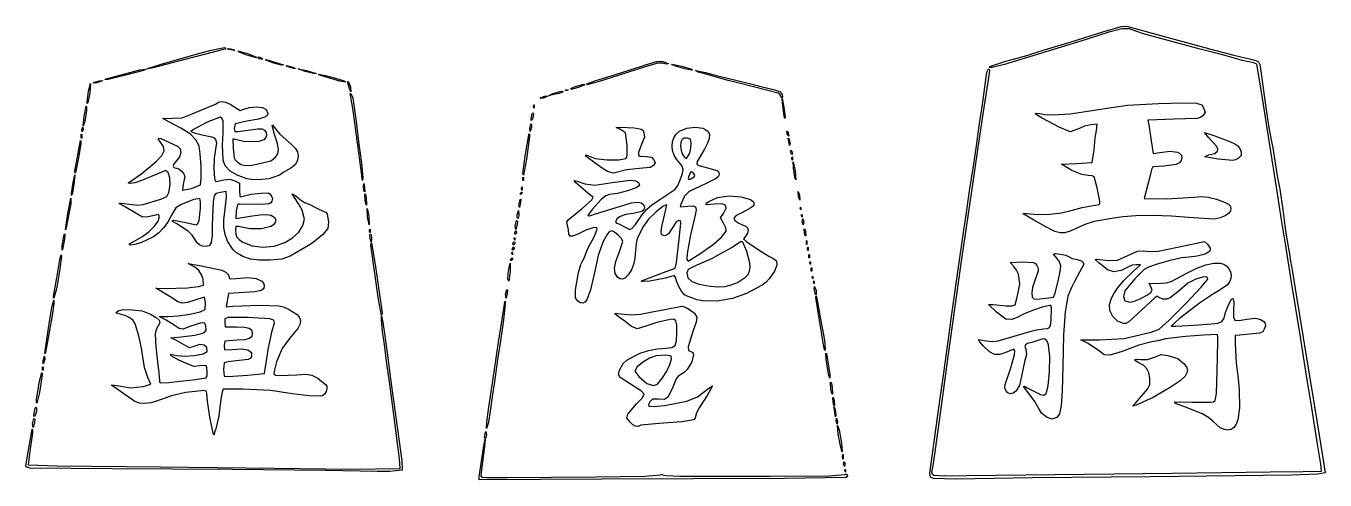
# Model space of a CAD drawing. Extents: x 42 to 612, y 45 to 848.
# Drawn here: x 63.6 to 348.5, y 748.2 to 847.6 of the extents above; entities that cross this region are included whole.
import ezdxf

# ---------------------------------------------------------------- set-up
doc = ezdxf.new("R2010")
doc.units = 0
doc.layers.get('0').update_dxf_attribs({"linetype": 'CONTINUOUS'})

msp = doc.modelspace()

# ---------------------------------------------------------------- linework, layer by layer
at = {"color": 7}
for points in [[(262.598958, 748.479268), (261.934772, 748.789383), (261.843404, 749.703939), (264.047671, 766.101042), (264.56781, 769.540625), (266.031636, 780.123958), (266.561623, 783.960417), (268.027653, 794.279167), (269.367635, 803.407292), (269.762076, 806.185417), (270.540559, 811.477083), (271.347247, 816.901042), (272.006774, 821.398958), (272.648098, 825.764583), (273.329082, 830.394792), (273.996944, 835.289583), (274.30476, 837.529369), (274.649486, 838.2), (274.827471, 838.173806), (274.872688, 837.890348), (274.501848, 835.322357), (273.449468, 828.410417), (273.055239, 825.896875), (272.264717, 820.472917), (270.418004, 807.905208), (268.633363, 795.602083), (267.225092, 785.680208), (265.769619, 775.229167), (264.432309, 765.439583), (262.975246, 754.85625), (262.443968, 751.337498), (262.177858, 749.911968), (262.290272, 749.504026), (262.720799, 749.254783), (264.999629, 749.098866), (269.941146, 749.177151), (314.986458, 749.708316), (336.417708, 749.961069), (343.646654, 750.068921), (347.700574, 750.093739), (347.517667, 751.615094), (346.835201, 756.046864), (345.566391, 763.984364), (344.26824, 771.921864), (342.901005, 780.388531), (341.135944, 791.501031), (339.84909, 799.438531), (338.946913, 805.127073), (338.016744, 810.947906), (336.176567, 822.457281), (334.572293, 832.738336), (333.489697, 839.286773), (332.792599, 839.522906), (330.360814, 840.087773), (325.966667, 841.269818), (321.071875, 842.573687), (308.674823, 845.893864), (306.955031, 846.506581), (305.621346, 847.009133), (303.929971, 846.965498), (301.029555, 846.231493), (296.06875, 844.662943), (278.209375, 839.217818), (275.459455, 838.55792), (274.864751, 838.532838), (274.986962, 838.740181), (278.497109, 839.928483), (282.047976, 840.845812), (283.261964, 841.223132), (286.411458, 842.259034), (292.761458, 844.160785), (299.772917, 846.305958), (303.776724, 847.498556), (304.939118, 847.613211), (306.819432, 847.100488), (313.002083, 845.367742), (321.336458, 843.108145), (324.246875, 842.318139), (328.480208, 841.242735), (332.184375, 840.328872), (333.26414, 840.08114), (333.862706, 839.762108), (334.148086, 839.205255), (334.288368, 838.244066), (334.830499, 834.495812), (335.494895, 829.733312), (336.142648, 825.367687), (336.687054, 822.330569), (336.980953, 820.946915), (337.971156, 814.784354), (338.204836, 813.695691), (338.543688, 811.843608), (339.180514, 807.367583), (339.568049, 804.457166), (339.950742, 801.819771), (340.407599, 799.306229), (340.650989, 797.718729), (340.906973, 796.131229), (341.321099, 793.749979), (342.227456, 788.326021), (344.328962, 775.361437), (346.745613, 760.677062), (347.812095, 753.910539), (348.45625, 749.766609), (346.902008, 749.469815), (341.125572, 749.251968), (310.223958, 748.901982), (284.294792, 748.623466), (267.462238, 748.380806), (262.598958, 748.479247)], [(108.214583, 842.433333), (107.789512, 842.604656), (108.082292, 842.652945), (109.140625, 842.433333), (109.407584, 842.270366), (109.269683, 842.216042), (108.214583, 842.433333)], [(113.903125, 840.70576), (112.051042, 841.24805), (110.198958, 841.97712), (110.116459, 842.138924), (110.407207, 842.079937), (112.391582, 841.482537), (114.154479, 840.816541), (114.300458, 840.61631), (113.903125, 840.70576)], [(114.564583, 840.58125), (114.769096, 840.829876), (115.358333, 840.58125), (115.559986, 840.374438), (115.159896, 840.320717), (114.739457, 840.395579), (114.564583, 840.58125)], [(117.959608, 839.488031), (116.239817, 840.151082), (116.23635, 840.273772), (116.548956, 840.23794), (120.120831, 839.118636), (119.654296, 839.054736), (117.959606, 839.488031)], [(81.023238, 835.967681), (84.17619, 836.878121), (88.569271, 838.01335), (89.958333, 838.192086), (89.363021, 837.865609), (85.133881, 836.776433), (81.62911, 835.908102), (81.038517, 835.836601), (81.023251, 835.967681)], [(121.311458, 838.604283), (120.719453, 838.85309), (120.782292, 838.961481), (122.105208, 838.606429), (122.597968, 838.348685), (122.603128, 838.262344), (121.311469, 838.604312)], [(124.817188, 837.627989), (123.295833, 838.233951), (125.173375, 837.893057), (127.242536, 837.244108), (127.165677, 837.160132), (126.669199, 837.206667), (124.817188, 837.627989)], [(186.637509, 834.954872), (188.335253, 835.580694), (192.88125, 836.978797), (196.320833, 838.056006), (199.463245, 839.103076), (201.897668, 839.825304), (203.254158, 839.804798), (204.455324, 839.414131), (204.420409, 839.300246), (204.081729, 839.282783), (203.070865, 839.500927), (201.879922, 839.396366), (199.366698, 838.675419), (193.675, 836.861637), (189.052131, 835.419592), (186.897441, 834.806883), (186.567572, 834.792913), (186.637509, 834.954885)], [(208.094792, 838.207218), (206.039051, 838.805502), (205.30725, 839.1086), (205.234103, 839.246721), (207.421036, 838.82039), (209.541607, 838.188874), (209.807551, 837.997091), (209.549995, 837.976586), (208.094786, 838.207223)], [(229.129167, 832.252548), (228.954293, 832.609566), (228.533854, 832.902647), (220.289019, 835.041034), (217.619792, 835.672528), (214.709375, 836.492347), (212.460417, 837.14731), (211.040133, 837.529911), (210.424654, 837.839934), (212.632584, 837.457124), (215.062504, 836.771829), (222.25, 835.022262), (224.763542, 834.371286), (227.788705, 833.612662), (229.003947, 833.230122), (229.41947, 832.577604), (229.485629, 832.062421), (229.370869, 831.85), (229.129167, 832.252548)], [(77.014639, 831.025744), (77.315462, 833.377458), (77.801446, 835.025), (77.611989, 832.974479), (77.15916, 830.77699), (77.058237, 830.627805), (77.014639, 831.025744)], [(78.457227, 835.250179), (79.771875, 835.64054), (80.387, 835.683257), (80.421321, 835.579411), (79.118685, 835.188735), (78.528749, 835.129222), (78.457227, 835.250179)], [(132.424091, 835.558471), (128.696395, 836.631222), (127.876546, 836.933757), (127.747477, 837.082101), (129.327966, 836.797251), (131.472982, 836.211749), (133.15683, 835.677457), (133.67299, 835.423915), (133.614716, 835.327022), (132.424091, 835.558471)], [(134.556743, 833.900521), (134.23374, 835.157292), (134.187642, 835.492582), (134.358007, 835.421875), (134.804314, 834.192409), (134.863337, 833.172917), (134.556743, 833.900521)], [(183.091667, 833.908329), (183.819271, 834.304701), (185.411875, 834.714601), (185.979141, 834.839186), (186.128308, 834.750601), (184.91603, 834.223786), (183.471992, 833.791415), (183.203387, 833.765565), (183.091667, 833.908329)], [(137.341433, 814.122917), (137.161667, 815.424175), (135.33919, 829.071875), (134.78234, 832.488715), (134.705661, 832.820299), (134.858363, 832.824955), (135.282675, 831.887711), (135.618493, 829.733339), (135.998217, 826.69063), (136.53747, 822.325005), (137.221428, 817.537867), (137.513245, 814.362867), (137.413566, 813.792656), (137.341433, 814.122917)], [(176.402624, 831.875882), (177.390256, 832.271778), (177.858261, 832.312748), (177.974993, 832.183677), (177.001175, 831.792818), (176.493165, 831.76845), (176.402624, 831.875868)], [(179.015665, 832.733431), (180.712949, 833.303359), (181.279813, 833.367309), (181.408186, 833.231715), (180.515191, 832.822579), (178.990599, 832.514927), (178.196849, 832.354037)], [(181.983724, 833.61824), (182.490843, 833.597364), (182.143577, 833.458399), (181.868916, 833.511414), (181.983724, 833.61825)], [(229.846873, 827.88125), (229.557313, 830.130208), (229.428463, 831.717708), (229.812093, 829.865625), (230.098624, 827.669247), (230.042612, 827.327152), (229.846873, 827.88125)], [(76.375511, 827.815104), (76.852494, 830.045293), (76.91928, 829.962926), (76.867538, 829.071875), (76.554235, 826.690874), (76.197169, 825.764583), (76.375511, 827.815104)], [(112.879227, 796.533462), (111.159436, 797.123472), (110.463542, 797.547877), (109.756885, 797.925749), (109.031696, 798.590404), (107.784236, 800.495647), (107.274574, 801.940373), (107.009599, 803.508638), (106.9901, 805.19129), (107.216903, 806.979167), (107.574117, 810.154167), (107.553109, 811.344792), (106.627835, 811.252965), (105.274028, 810.931796), (104.922876, 810.392935), (104.683004, 809.142874), (104.486586, 804.06875), (104.418829, 801.667839), (104.200936, 800.214813), (103.76961, 799.498134), (103.061542, 799.30625), (102.300132, 799.406212), (101.640944, 799.706625), (101.082793, 800.20827), (100.624484, 800.91193), (100.036934, 801.785232), (99.172996, 802.651967), (96.705192, 804.288841), (95.703271, 804.886852), (95.735391, 805.003639), (96.065324, 805.069158), (98.705839, 804.611191), (100.978835, 804.06875), (101.294949, 804.35137), (101.611888, 805.030857), (101.930819, 807.702799), (101.915553, 809.087377), (101.76216, 809.815603), (100.424393, 809.588157), (97.631237, 808.527704), (96.4942, 807.79457), (95.565267, 806.203935), (94.729919, 804.67749), (93.811871, 803.403349), (92.778514, 802.342497), (91.597245, 801.455916), (88.808782, 800.126096), (87.471866, 799.73201), (86.518737, 799.641908), (86.251682, 799.721889), (86.314354, 799.878269), (87.641385, 800.601949), (89.202038, 801.503625), (90.643768, 802.595068), (91.824712, 803.754531), (92.60301, 804.860262), (92.868417, 805.584236), (92.856272, 806.093657), (92.591901, 806.3211), (92.100588, 806.199146), (90.435025, 805.786666), (89.18756, 805.769812), (87.921484, 806.471669), (85.19581, 808.078854), (84.107938, 808.694183), (84.142323, 808.79583), (84.503845, 808.822945), (86.89448, 808.53139), (88.106451, 808.394743), (89.351194, 808.50214), (93.196511, 809.677821), (94.506936, 810.291462), (94.980974, 811.180729), (95.238316, 812.820558), (95.163804, 814.370215), (94.80646, 815.522899), (94.537048, 815.854501), (94.215318, 815.971809), (92.694416, 815.339397), (89.210028, 813.821572), (87.509273, 813.284867), (86.485465, 813.12761), (86.023947, 813.252763), (86.386435, 813.46049), (89.047868, 815.329009), (92.211168, 817.95724), (93.38745, 819.237672), (93.909949, 820.281755), (93.803803, 821.20849), (93.094156, 822.136868), (92.620142, 822.882697), (92.780443, 823.026384), (93.199455, 822.968607), (96.819794, 821.293514), (97.425812, 820.719739), (97.5766, 819.91985), (97.280169, 818.989065), (96.54453, 818.022597), (96.069976, 817.430518), (95.908302, 816.947981), (96.060099, 816.623145), (96.525956, 816.504164), (97.110378, 816.310042), (97.731202, 815.833538), (98.224157, 815.233431), (98.424979, 814.668511), (98.107794, 812.94459), (97.926689, 811.622594), (99.914239, 812.021564), (101.919469, 812.86101), (102.057742, 814.216558), (102.023471, 816.829451), (101.858014, 819.587449), (101.602733, 821.37831), (100.903434, 822.696695), (99.594702, 823.976016), (97.619114, 825.26111), (94.91925, 826.596812), (93.661857, 827.321212), (95.773536, 827.398235), (97.896781, 827.476403), (100.073637, 828.359267), (103.577866, 829.851581), (105.174037, 830.528893), (105.838712, 830.952245), (106.535934, 831.090908), (107.364755, 830.944371), (108.424226, 830.512119), (110.262276, 829.336773), (110.604144, 829.073084), (111.40335, 829.396757), (112.654493, 829.77971), (114.135966, 829.894171), (115.467876, 829.744851), (116.270342, 829.336453), (116.651699, 828.417984), (116.510988, 828.043582), (116.134597, 827.716692), (114.630539, 827.178305), (112.05102, 826.748537), (109.475384, 826.173796), (109.276946, 825.140317), (109.402287, 824.518144), (110.132791, 824.524442), (114.46519, 825.114087), (115.403416, 825.069819), (115.908862, 824.819185), (116.293704, 824.293), (116.397132, 823.717462), (116.223714, 823.166113), (115.778018, 822.712498), (114.687152, 822.338221), (113.117905, 822.218341), (111.327676, 822.351818), (109.573854, 822.737607), (108.94877, 822.931444), (109.047759, 820.751684), (109.256171, 818.774466), (109.52576, 818.280542), (110.007747, 817.802625), (110.786974, 817.270302), (111.740032, 817.058117), (113.129483, 817.152909), (115.217885, 817.541521), (117.296679, 818.103332), (118.345127, 818.884649), (118.839681, 819.644387), (118.975402, 820.576776), (118.742365, 821.913367), (118.130638, 823.8857), (117.597423, 825.842032), (117.686368, 825.978174), (118.01919, 825.456505), (119.305866, 823.933778), (121.775469, 821.714842), (122.674885, 820.855385), (123.184827, 820.050978), (123.342667, 819.209513), (123.18578, 818.238878), (122.701079, 817.259007), (121.704023, 816.451107), (120.054666, 815.545423), (119.591645, 815.150381), (119.181631, 814.916656), (118.004556, 814.519993), (116.851875, 814.165927), (115.262001, 813.969326), (113.568414, 813.951916), (112.104583, 814.135447), (110.06473, 814.833767), (108.412441, 815.82491), (107.292881, 816.995646), (106.851222, 818.232758), (106.75202, 821.613041), (106.869135, 824.221687), (106.836546, 826.780173), (106.603411, 827.409069), (106.223409, 827.616667), (103.388131, 826.551002), (100.346587, 824.958123), (99.754632, 824.503084), (100.478878, 824.218538), (102.261458, 823.773125), (104.406949, 823.351118), (104.872203, 823.107741), (105.171552, 822.759501), (105.415358, 822.018062), (105.153666, 820.663239), (104.866355, 818.65901), (104.806636, 816.280641), (104.95806, 814.308585), (105.107809, 813.718813), (105.304172, 813.523286), (107.045487, 813.897127), (108.337728, 814.070312), (109.426737, 813.703004), (110.463542, 813.196875), (110.431411, 811.653558), (110.485986, 810.360767), (110.650166, 810.22326), (110.960577, 810.282466), (112.975192, 810.779181), (115.170781, 811.03569), (116.762509, 811.045453), (117.113394, 810.867163), (117.391124, 810.514273), (117.669477, 809.867041), (117.518204, 809.217277), (117.306103, 808.863603), (116.976329, 808.662692), (115.364006, 808.526969), (110.471106, 808.601631), (110.191066, 808.599779), (110.004812, 808.410285), (109.747063, 807.13004), (109.654618, 805.451034), (112.787314, 805.932282), (114.885301, 806.27741), (116.3882, 806.355583), (117.420742, 806.16108), (118.107653, 805.688175), (118.399372, 805.166355), (118.30217, 804.55362), (117.938029, 804.07043), (117.282783, 803.68371), (115.305739, 803.221446), (112.784572, 803.210333), (110.132812, 803.693915), (109.63238, 803.683252), (109.5375, 802.891664), (109.608083, 802.036888), (109.863022, 801.386745), (110.367101, 800.839), (111.185105, 800.291405), (113.244863, 799.466648), (115.579133, 799.171085), (118.016467, 799.406866), (120.385417, 800.176136), (122.075858, 801.188207), (123.435218, 802.477652), (124.34783, 803.906095), (124.698022, 805.335162), (124.220568, 807.262242), (123.333039, 808.83125), (121.972917, 810.822928), (122.821917, 810.387595), (123.85135, 809.554232), (124.724745, 808.9587), (125.695684, 808.566667), (127.264583, 807.772917), (128.963621, 806.979167), (129.388431, 806.84193), (129.692067, 806.425658), (129.947781, 804.728684), (129.786412, 803.244255), (128.681356, 801.9024), (126.627964, 800.183378), (125.569631, 799.522764), (121.52902, 797.207763), (119.706453, 796.524138), (117.163395, 796.303115), (114.764553, 796.324361), (112.879227, 796.533454)], [(174.931358, 829.997917), (174.970562, 830.367921), (175.064812, 830.328646), (175.064812, 829.667188), (174.970562, 829.627913), (174.931358, 829.997917)], [(174.095833, 825.175706), (174.356432, 826.158995), (174.503607, 826.045304), (174.450719, 825.447007), (174.18971, 824.497893), (174.095833, 825.175706)], [(174.368521, 827.352083), (174.625, 828.410417), (174.829372, 828.592281), (174.881479, 828.145833), (174.625, 827.0875), (174.420628, 826.905636), (174.368521, 827.352083)], [(75.722414, 823.515625), (75.765168, 823.93872), (75.854187, 823.841319), (75.844371, 823.047569), (75.754185, 823.050718), (75.722401, 823.515625)], [(75.858754, 824.970833), (76.098567, 825.5), (76.2, 824.970833), (75.960187, 824.441667), (75.858754, 824.970833)], [(172.604755, 815.379688), (173.186635, 819.546875), (173.872266, 823.780208), (174.007875, 823.970306), (173.996286, 823.396846), (173.394478, 818.422396), (172.710396, 814.916667), (172.604755, 815.379688)], [(184.652079, 787.368732), (184.146862, 788.099013), (184.10152, 789.803827), (184.760677, 793.640881), (185.289158, 795.399614), (185.751362, 796.272109), (186.002083, 796.778617), (186.785269, 798.744529), (188.256865, 801.555208), (188.901025, 803.106008), (188.736224, 803.480137), (187.920312, 803.417163), (186.3926, 802.891627), (184.45036, 801.942246), (183.483157, 801.592909), (182.912155, 801.611006), (182.639303, 802.049572), (182.566551, 802.961678), (182.301563, 804.326534), (182.208207, 804.691756), (182.535372, 805.179606), (185.544836, 807.640638), (187.689773, 809.558899), (187.988604, 810.114638), (187.469669, 810.461266), (186.795833, 810.974936), (185.162378, 812.4385), (184.102581, 813.357477), (183.848356, 813.801895), (184.489624, 813.644645), (186.159762, 813.031018), (188.390781, 812.763297), (192.190219, 813.323094), (196.19191, 813.858077), (197.33342, 813.733138), (197.899025, 813.346563), (198.172917, 812.69191), (197.383151, 812.15878), (195.51777, 811.492702), (193.332653, 810.924086), (191.583678, 810.683347), (190.764332, 810.424587), (189.768139, 809.624037), (187.737062, 807.446101), (186.795833, 806.119975), (187.285016, 806.035686), (188.515625, 806.444671), (196.387519, 808.852827), (197.622107, 809.020213), (198.511832, 808.919179), (199.050336, 808.551816), (199.23125, 807.920202), (199.101242, 807.383574), (198.680512, 806.995756), (196.782624, 806.564551), (195.14979, 806.310472), (193.932164, 805.902783), (193.166529, 805.359128), (192.889664, 804.697149), (193.098515, 804.443969), (193.612471, 804.253249), (194.975872, 803.558718), (196.030588, 803.021701), (196.528547, 803.339979), (197.269552, 804.124103), (198.696493, 806.165184), (199.662846, 807.42508), (200.853506, 808.434388), (205.919964, 811.796827), (206.450708, 812.509583), (207.029463, 813.729389), (207.496386, 815.06554), (207.691635, 816.127331), (207.523956, 816.897872), (207.010709, 817.58254), (206.269593, 818.424335), (205.735928, 819.34857), (205.410202, 820.318786), (205.292902, 821.298515), (205.384508, 822.251295), (205.685509, 823.140663), (206.196388, 823.930153), (206.917629, 824.583301), (208.500795, 825.266362), (210.329674, 825.473147), (212.020129, 825.209821), (212.693403, 824.903796), (213.188021, 824.482558), (213.483698, 823.833226), (213.453096, 822.994436), (213.091519, 821.943558), (212.394271, 820.657964), (210.799532, 817.91914), (210.707407, 817.446687), (210.910935, 817.160767), (213.07778, 816.54197), (215.148845, 815.983975), (215.529843, 815.564004), (215.582648, 814.982717), (215.430338, 814.605681), (214.977311, 814.217212), (212.592708, 813.029436), (209.034081, 811.395835), (207.99901, 810.371794), (207.283166, 808.734931), (207.09623, 807.977141), (208.718396, 808.165413), (209.867431, 808.222952), (210.464363, 807.987118), (210.598234, 807.351774), (210.358082, 806.210777), (209.348041, 801.849721), (208.630237, 797.784909), (208.551362, 796.468821), (208.796416, 796.132057), (211.402083, 797.722343), (214.3125, 799.769586), (216.151809, 801.326823), (217.12138, 802.641892), (217.050541, 803.385546), (216.583006, 804.405004), (215.89624, 805.576878), (216.559577, 806.554362), (217.141134, 807.686766), (217.020704, 808.380916), (216.170894, 808.664417), (214.564304, 808.564873), (212.734903, 808.469311), (212.815659, 808.776053), (213.367342, 809.206895), (215.22736, 810.030022), (217.765236, 810.386349), (220.401377, 810.210258), (222.470755, 809.611284), (223.085083, 809.187451), (223.308333, 808.698958), (223.119802, 808.255564), (222.577996, 807.759386), (220.577339, 806.712517), (219.353297, 806.102695), (218.842434, 805.536965), (219.035379, 804.982311), (219.922762, 804.405718), (221.522396, 803.704726), (221.866756, 803.412287), (221.970603, 802.901297), (221.836623, 802.273243), (221.467503, 801.629609), (220.949591, 800.971188), (221.66594, 800.317861), (224.366667, 798.501369), (226.483333, 797.194314), (227.409375, 796.7844), (228.163205, 796.212112), (228.26757, 795.239247), (227.728052, 793.895529), (226.550236, 792.210673), (225.897223, 791.494999), (225.061502, 790.857623), (221.588542, 789.008979), (218.519515, 787.898528), (215.178775, 787.350052), (212.044653, 787.400355), (210.704554, 787.661549), (209.595485, 788.086239), (208.585221, 788.456704), (208.031802, 788.764274), (207.373122, 789.536992), (206.763228, 790.557143), (206.356178, 791.607007), (206.026803, 792.559909), (205.720498, 792.95625), (203.852288, 792.391791), (200.422097, 791.71745), (198.959962, 791.632627), (198.588537, 791.685684), (198.569805, 791.814718), (202.273972, 793.20073), (205.95889, 794.570412), (206.268614, 795.794502), (206.778691, 800.232292), (207.242836, 804.407287), (207.124919, 804.923307), (206.772949, 804.994792), (206.21157, 804.692884), (205.582324, 803.774922), (204.50365, 802.096929), (204.068339, 801.775805), (203.595364, 801.6875), (203.061427, 801.867655), (202.872718, 802.489915), (203.026902, 803.676976), (203.521627, 805.551539), (204.172143, 808.476494), (203.328413, 808.150771), (201.79633, 806.913074), (200.158154, 805.289006), (198.996149, 803.804167), (197.612048, 801.1068), (197.385998, 799.996757), (197.286692, 798.472114), (197.143068, 796.731124), (196.852971, 795.358156), (196.368445, 794.196302), (195.641542, 793.088645), (195.046764, 792.48377), (194.439813, 792.193094), (193.847701, 792.222502), (193.297448, 792.577877), (192.780565, 793.405745), (192.665173, 794.521784), (192.957707, 796.021075), (193.664607, 797.998692), (194.467869, 800.444218), (194.176936, 801.042771), (193.491226, 801.806496), (192.693742, 802.464171), (192.0675, 802.744569), (191.595722, 802.578037), (191.10429, 802.090027), (190.09855, 800.235774), (189.122426, 797.354202), (188.248062, 793.617708), (187.402338, 789.831219), (186.60196, 787.668071), (186.180873, 787.129384), (185.725641, 786.917498), (185.221107, 787.006062), (184.652105, 787.368732)], [(191.133672, 815.721873), (189.714971, 816.625952), (187.820895, 817.979587), (186.266667, 819.169156), (186.485414, 819.405296), (186.950652, 819.153942), (188.465746, 818.603712), (191.028198, 818.287323), (193.598006, 818.272004), (195.135161, 818.624958), (195.366079, 818.906858), (195.48008, 819.370678), (195.421806, 821.488268), (195.094146, 824.23545), (193.973429, 824.929855), (193.013542, 825.364036), (194.071875, 825.441061), (196.982292, 825.310617), (198.619404, 825.012585), (198.919499, 824.729004), (199.115355, 824.233852), (199.216928, 823.25142), (198.65826, 821.852602), (197.951357, 819.896453), (197.967338, 819.341405), (198.239057, 819.129725), (199.748936, 819.063579), (200.781005, 818.89251), (201.32766, 818.308202), (201.586812, 817.624143), (201.231984, 817.051431), (200.475469, 816.606357), (198.859508, 816.497391), (195.273856, 816.081635), (192.447624, 815.37261), (191.133667, 815.721889)], [(230.617062, 823.790437), (230.468855, 824.529453), (230.555168, 824.561592), (230.739122, 824.204817), (230.887328, 823.465801), (230.617062, 823.790437)], [(324.994349, 818.463819), (322.125261, 818.932274), (322.897553, 819.367831), (324.303707, 819.67769), (324.893199, 820.180057), (324.970034, 820.64932), (324.705239, 821.246069), (322.947797, 823.129667), (322.01739, 824.284753), (324.264761, 823.551547), (327.721489, 822.22186), (328.706136, 821.830036), (329.376167, 821.379562), (329.801643, 820.804863), (330.052601, 820.040371), (330.064507, 819.260818), (329.51711, 818.651308), (328.850255, 818.268228), (328.245999, 818.13309), (324.99427, 818.463819)], [(74.347917, 815.81103), (75.562674, 822.567536), (75.658858, 822.489933), (75.628143, 821.881561), (75.149567, 818.734475), (74.568225, 815.786429), (74.405482, 815.399941), (74.347917, 815.81103)], [(209.149924, 819.766228), (209.433943, 820.879901), (209.502536, 821.94904), (209.306467, 822.825666), (208.674118, 823.071731), (207.975274, 823.046066), (207.509324, 822.758626), (207.249432, 822.177296), (207.168763, 821.269963), (207.29095, 820.34979), (207.604617, 819.495406), (208.030413, 818.86602), (208.489, 818.620847), (209.149924, 819.766233)], [(231.013669, 821.53125), (230.827141, 822.589583), (230.758884, 823.051948), (230.980451, 822.780411), (231.166977, 821.722078), (231.075055, 821.423596), (231.013669, 821.53125)], [(231.422144, 819.590973), (231.2538, 820.186286), (231.314223, 820.432036), (231.542635, 820.122344), (231.710275, 819.551886), (231.617213, 819.468923), (231.422144, 819.590973)], [(231.552192, 818.620833), (231.591395, 818.990837), (231.685645, 818.951563), (231.685645, 818.290104), (231.591395, 818.250829), (231.552192, 818.620833)], [(232.218444, 814.441324), (231.882169, 816.563023), (231.843487, 817.827083), (232.263484, 815.862536), (232.459006, 813.924979), (232.218444, 814.441324)], [(73.593222, 810.947917), (73.9623, 813.329167), (74.337804, 815.048958), (74.204573, 813.458458), (73.835498, 811.077208), (73.634653, 810.508028), (73.593222, 810.947917)], [(210.11393, 814.561662), (210.276948, 814.95479), (209.992195, 815.381627), (209.640249, 815.622699), (209.343604, 815.577376), (208.883234, 814.604421), (208.831542, 814.041279), (209.252719, 814.037708), (210.11393, 814.56167)], [(137.68759, 811.587026), (137.63902, 812.711505), (137.74093, 813.097868), (137.864181, 812.336979), (137.920439, 811.282183), (137.68759, 811.587026)], [(172.285525, 812.00625), (172.324728, 812.376254), (172.418978, 812.336979), (172.418978, 811.675521), (172.324728, 811.636246), (172.285525, 812.00625)], [(172.550108, 814.122917), (172.589312, 814.492921), (172.683562, 814.453646), (172.683562, 813.792188), (172.589312, 813.752913), (172.550108, 814.122917)], [(72.261317, 802.981019), (72.783652, 806.577119), (73.467497, 809.884162), (73.4329, 808.698953), (72.765965, 804.975517), (72.424443, 803.425826), (72.261317, 802.981019)], [(138.024772, 809.325158), (137.949937, 810.873548), (138.106407, 810.691199), (138.252377, 810.046315), (138.325511, 808.535179), (138.270861, 808.374095), (138.199397, 808.460267), (138.024772, 809.325158)], [(171.718634, 808.456423), (171.975719, 809.625), (172.127164, 809.665891), (172.066511, 808.963542), (171.815371, 807.835742), (171.718634, 808.456423)], [(171.979167, 810.947917), (172.259366, 811.2125), (172.40922, 811.134779), (172.376042, 810.947917), (172.095843, 810.683333), (171.979167, 810.947917)], [(232.980325, 810.301159), (232.916804, 811.384164), (233.215508, 810.536341), (233.279029, 809.453336), (232.980325, 810.301159)], [(138.51691, 805.809351), (138.454508, 807.621975), (138.81708, 805.926874), (138.885959, 804.06875), (138.51691, 805.809351)], [(171.362328, 806.251563), (171.624524, 807.184084), (171.714583, 806.361806), (171.638804, 805.676644), (171.456615, 805.391667), (171.318616, 805.63633), (171.362328, 806.251563)], [(233.383389, 807.662673), (233.436403, 807.937334), (233.54324, 807.822526), (233.522364, 807.315407), (233.383399, 807.662673)], [(233.647972, 806.075173), (233.700987, 806.349834), (233.807823, 806.235026), (233.786947, 805.727907), (233.647983, 806.075173)], [(170.920833, 803.876747), (171.202292, 805.005222), (171.369807, 804.887495), (171.299484, 804.160939), (171.018467, 803.074321), (170.920833, 803.876747)], [(233.82691, 804.730208), (233.928356, 805.391667), (234.15625, 804.730208), (234.054803, 804.06875), (233.82691, 804.730208)], [(71.581902, 799.610008), (71.976731, 801.858966), (72.078861, 802.107042), (72.126075, 802.037081), (72.060012, 800.89375), (71.665182, 798.644792), (71.573919, 798.513849), (71.529361, 798.634063), (71.581902, 799.610008)], [(138.948025, 802.745833), (138.987228, 803.115837), (139.081478, 803.076563), (139.081478, 802.415104), (138.987228, 802.375829), (138.948025, 802.745833)], [(139.123719, 801.026042), (139.051649, 801.862144), (139.146661, 801.986122), (139.323032, 801.888078), (139.384847, 800.984084), (139.29446, 800.232292)], [(170.391667, 799.952093), (170.65625, 800.364583), (170.920833, 800.115616), (170.65625, 799.703125), (170.469388, 799.708814), (170.391667, 799.952093)], [(170.677271, 801.048089), (170.730286, 801.322751), (170.837122, 801.207943), (170.816246, 800.700824), (170.677282, 801.048089)], [(170.825152, 802.348958), (171.081433, 802.745833), (171.185417, 802.348958), (170.929136, 801.952083), (170.792876, 802.068667), (170.825152, 802.348958)], [(219.621669, 791.45715), (221.404876, 792.589334), (221.956929, 793.219233), (222.295387, 793.933367), (222.429832, 794.763008), (222.36984, 795.739429), (221.704874, 798.257698), (220.834408, 800.302618), (220.474826, 800.443495), (220.027489, 800.152776), (218.304864, 798.992071), (215.63543, 797.533126), (214.04793, 796.694728), (209.946888, 794.848891), (208.847896, 794.296246), (208.544946, 793.570377), (208.741201, 792.46916), (209.619054, 791.633905), (211.231282, 791.0342), (213.630669, 790.639624), (215.461231, 790.512199), (216.949793, 790.589586), (218.27654, 790.896373), (219.621669, 791.45715)], [(234.303194, 802.169441), (234.250619, 803.192847), (234.412705, 803.092493), (234.564224, 802.645921), (234.618789, 801.632707), (234.477235, 801.64927), (234.303194, 802.169446)], [(234.736997, 800.232292), (234.779751, 800.655387), (234.86877, 800.557986), (234.858954, 799.764236), (234.768768, 799.767384), (234.736984, 800.232292)], [(140.910728, 787.730729), (139.267861, 799.636979), (139.369924, 800.1), (140.193287, 795.403646), (141.697403, 784.820312), (141.594848, 784.225), (140.910728, 787.730729)], [(170.147972, 797.873089), (170.200987, 798.147751), (170.307823, 798.032943), (170.286947, 797.525824), (170.147983, 797.873089)], [(170.295985, 798.909375), (170.552266, 799.30625), (170.65625, 798.909375), (170.399969, 798.5125), (170.263709, 798.629083), (170.295985, 798.909375)], [(234.991775, 798.777083), (235.030978, 799.147087), (235.125228, 799.107813), (235.125228, 798.446354), (235.030978, 798.407079), (234.991775, 798.777083)], [(235.256358, 797.189583), (235.295562, 797.559587), (235.389812, 797.520313), (235.389812, 796.858854), (235.295562, 796.819579), (235.256358, 797.189583)], [(69.694946, 788.458333), (70.377979, 792.466699), (71.144961, 796.832324), (71.351608, 797.509581), (71.398606, 797.206466), (71.044797, 794.411458), (70.370935, 790.304596), (69.8138, 788.187929), (69.631221, 788.021496), (69.694946, 788.458333)], [(169.281247, 792.235678), (169.361972, 793.371283), (169.580695, 794.726548), (169.811697, 795.702104), (169.80622, 793.828034), (169.496449, 791.70685), (169.281253, 792.235678)], [(169.8625, 796.364605), (170.127083, 796.792708), (170.313945, 796.830472), (170.391667, 796.691645), (170.127083, 796.263542), (169.940221, 796.225778), (169.8625, 796.364605)], [(235.500056, 795.756423), (235.55307, 796.031084), (235.659906, 795.916276), (235.639031, 795.409157), (235.500066, 795.756423)], [(235.785525, 794.279167), (235.824728, 794.649171), (235.918978, 794.609896), (235.918978, 793.948438), (235.824728, 793.909163), (235.785525, 794.279167)], [(236.030603, 792.581399), (236.083618, 792.85606), (236.190454, 792.741252), (236.169578, 792.234133), (236.030614, 792.581399)], [(168.804167, 788.795497), (169.053079, 789.903855), (169.190604, 789.739287), (169.147919, 789.059575), (168.899136, 787.990145), (168.804167, 788.795497)], [(236.295181, 791.523066), (236.348196, 791.797727), (236.455032, 791.682919), (236.434156, 791.1758), (236.295192, 791.523066)], [(236.699544, 789.015776), (236.434352, 790.146764), (236.53224, 790.575), (236.872986, 789.715104), (236.912285, 788.789668), (236.830063, 788.729119), (236.699544, 789.015776)], [(67.881003, 776.948958), (68.56191, 781.446875), (69.296291, 786.010721), (69.710668, 787.598221), (69.771207, 786.870714), (69.441915, 784.621875), (68.663431, 780.123958), (67.911075, 776.135706), (67.796831, 775.905936), (67.881003, 776.948958)], [(164.705199, 760.809375), (165.075521, 763.5875), (166.282756, 771.899581), (167.334626, 778.91104), (167.600405, 780.520833), (168.651341, 787.135417), (168.710398, 787.349629), (168.72331, 787.150429), (168.642554, 785.894936), (168.277556, 782.6375), (167.586184, 778.139583), (167.028339, 774.567708), (166.365994, 769.672917), (165.859836, 766.497917), (165.347764, 762.661458), (164.954569, 760.544792), (164.585227, 759.486458)], [(196.087241, 760.815479), (195.377647, 761.737327), (195.619587, 762.601416), (197.49875, 764.861344), (198.805062, 766.162441), (199.187557, 766.967904), (198.59163, 767.661184), (196.962675, 768.625733), (193.930042, 770.60914), (193.539324, 771.249606), (193.785117, 772.255845), (194.576869, 773.703106), (195.390839, 774.435419), (196.806852, 775.227749), (198.27943, 775.928074), (200.135175, 776.516759), (202.103202, 776.923299), (203.912623, 777.077191), (205.223052, 777.187001), (205.966555, 777.652319), (206.297681, 778.689163), (206.37097, 780.513563), (206.325904, 782.150069), (206.130705, 783.039397), (205.684186, 783.374642), (204.885166, 783.348898), (201.964459, 782.705723), (199.300301, 781.814596), (197.605483, 781.314597), (196.41402, 781.81771), (194.941756, 782.996074), (193.745009, 783.791946), (192.709763, 784.548588), (192.844648, 784.702501), (193.435444, 784.648926), (196.212595, 784.315847), (198.350717, 784.487387), (200.951063, 785.029233), (203.729188, 785.543215), (207.4198, 786.227811), (208.267088, 786.05856), (209.11054, 785.548983), (210.229008, 784.695847), (210.698839, 783.876216), (210.584357, 782.73515), (209.949891, 780.917716), (208.836215, 777.313313), (208.911232, 776.52749), (209.391597, 776.287508), (209.837748, 776.105197), (209.999781, 775.617644), (209.627682, 774.083082), (208.58766, 772.396379), (207.914793, 771.718646), (207.192084, 771.270082), (206.635702, 770.913847), (206.156682, 770.310539), (205.296947, 768.141884), (204.355324, 766.352523), (203.6151, 765.82945), (202.311265, 765.8662), (201.017696, 765.905898), (200.410389, 765.326871), (200.137694, 764.743589), (200.191537, 764.373492), (201.313296, 764.306193), (203.633295, 764.526948), (208.547295, 765.417663), (210.854552, 766.425127), (213.317574, 768.323417), (214.178306, 768.837), (213.012742, 766.704969), (211.216378, 763.984383), (210.641229, 762.891262), (210.343771, 761.780682), (210.164249, 761.42033), (209.616167, 761.262522), (207.433355, 760.9429), (202.475891, 760.558637), (198.458389, 760.159093), (197.845048, 759.927143), (197.284874, 759.94831), (196.718671, 760.23896), (196.087241, 760.815492)], [(238.581748, 777.345833), (237.599156, 783.166667), (236.804398, 788.171702), (236.854825, 788.507633), (237.019065, 787.977305), (237.7103, 784.225), (238.687692, 778.801042), (238.872509, 776.816667), (238.752123, 776.564254), (238.581748, 777.345833)], [(140.652164, 750.022368), (129.364438, 750.233262), (108.876042, 750.510469), (82.55, 750.636117), (64.508367, 750.781545), (63.831367, 750.973953), (63.631072, 751.238753), (63.885953, 753.004167), (64.974314, 759.329174), (65.080925, 759.196478), (65.042182, 758.433041), (64.523969, 754.968608), (64.096657, 751.525567), (70.441979, 751.262375), (93.133333, 751.030581), (118.136458, 750.74907), (134.810905, 750.558131), (145.651577, 750.666494), (145.551491, 752.78316), (145.118773, 756.179167), (144.205772, 763.058333), (143.312465, 769.672917), (142.773762, 773.641667), (142.213534, 777.875), (141.804025, 780.767864), (141.578661, 783.149114), (141.605238, 784.092708), (141.815172, 783.166667), (142.174595, 780.785417), (142.867912, 775.49375), (143.56243, 770.334375), (146.030476, 752.345023), (146.105232, 750.31205), (143.369948, 750.050147), (140.652164, 750.022368)], [(112.249479, 771.147548), (115.909257, 771.490766), (116.808327, 777.099755), (117.645939, 780.878174), (118.098488, 782.629412), (117.942167, 783.202295), (117.078125, 783.482002), (112.316948, 783.794052), (107.869882, 783.772383), (107.260996, 783.497171), (107.208423, 782.670123), (107.288542, 781.711458), (109.824721, 781.711458), (111.510778, 781.65424), (112.557335, 781.450151), (113.091823, 781.050527), (113.241667, 780.406713), (113.116897, 779.619837), (112.635959, 779.141571), (111.6389, 778.893286), (109.965768, 778.796351), (107.234665, 778.570775), (107.071972, 777.631361), (107.185521, 776.6992), (108.864559, 776.793645), (110.891082, 776.922468), (112.310159, 776.694183), (113.068785, 776.12812), (113.11396, 775.243616), (112.87969, 774.830061), (112.365676, 774.567801), (109.695284, 774.267949), (107.932122, 774.072189), (107.101047, 773.814315), (106.937543, 772.367764), (107.079987, 770.914196), (107.909037, 770.835565), (112.249474, 771.147548)], [(67.365578, 774.369271), (67.718342, 775.275964), (67.783522, 774.567468), (67.434762, 773.641667), (67.365578, 774.369271)], [(203.190337, 770.539872), (204.115741, 772.019914), (204.800899, 773.471373), (205.150429, 774.651655), (205.068956, 775.31817), (203.89437, 775.529522), (201.797711, 775.344073), (200.311372, 774.835165), (198.793402, 773.943196), (197.608899, 772.926083), (197.122965, 772.041737), (197.998887, 770.811739), (199.753164, 769.315562), (201.208373, 768.886223), (202.079103, 769.194095), (203.190337, 770.539869)], [(239.591577, 771.326563), (239.09178, 774.653499), (239.040591, 775.968368), (239.184865, 775.868577), (239.469218, 774.038542), (239.901042, 771.315659), (239.881463, 770.466667), (239.591591, 771.326563)], [(306.916667, 764.990485), (309.521675, 768.072235), (310.011498, 769.099289), (310.036898, 770.516009), (309.84489, 771.670195), (309.422112, 772.555195), (308.713108, 773.248334), (307.662395, 773.826936), (306.881133, 774.243805), (306.699629, 774.522719), (307.105897, 774.6424), (308.087951, 774.581578), (309.536888, 774.55967), (311.031969, 775.092028), (312.537078, 775.632278), (314.027899, 775.475322), (316.211744, 774.811585), (317.603293, 773.609996), (318.099916, 772.880749), (318.293776, 772.273115), (318.158945, 771.626158), (317.803742, 770.938779), (316.727655, 769.892074), (314.734628, 768.560955), (310.748098, 766.214106), (307.048985, 764.531565), (306.255235, 764.351871)], [(67.245942, 772.583333), (67.285145, 772.953337), (67.379395, 772.914062), (67.379395, 772.252604), (67.285145, 772.213329), (67.245942, 772.583333)], [(65.961062, 765.836458), (66.621057, 769.817392), (67.093267, 771.752108), (67.167331, 771.522259), (67.086255, 770.73125), (66.563113, 767.356556), (66.019966, 764.975306), (65.915413, 765.146933), (65.961062, 765.836458)], [(240.121009, 768.036209), (240.062369, 769.581813), (240.222466, 769.316012), (240.379292, 768.514484), (240.440311, 766.977477), (240.296578, 767.14523), (240.121009, 768.036209)], [(240.671255, 764.788354), (240.532854, 765.924244), (240.602193, 766.285467), (240.801599, 765.598087), (240.940214, 764.507898), (240.851023, 764.441636), (240.671255, 764.788354)], [(65.443074, 762.785683), (65.616667, 763.885156), (65.828122, 764.116667), (65.958384, 763.828586), (65.924893, 763.179457), (65.546131, 762.088699), (65.382704, 762.17898), (65.443074, 762.785683)], [(241.067836, 762.396875), (240.89205, 763.5875), (240.755906, 764.248958), (241.039311, 763.599893), (241.215098, 762.409268), (241.116633, 762.011906), (241.067836, 762.396886)], [(65.0875, 760.485081), (65.368958, 761.613555), (65.536474, 761.495829), (65.46615, 760.769272), (65.185134, 759.682655), (65.0875, 760.485081)], [(241.235243, 761.073958), (241.33669, 761.735417), (241.564583, 761.073958), (241.463137, 760.4125), (241.235243, 761.073958)], [(164.206137, 757.965104), (164.481933, 758.771041), (164.570833, 758.075348), (164.49163, 757.483618), (164.30121, 757.2375), (164.154792, 757.439324), (164.206137, 757.965104)], [(242.263287, 755.319271), (241.731043, 758.229688), (241.560485, 760.147917), (241.920104, 759.155729), (242.434369, 756.245313), (242.606994, 754.327083), (242.263287, 755.319271)], [(162.983333, 748.899154), (164.024757, 755.65), (164.281829, 757.105208), (164.14731, 755.517708), (163.492513, 750.439984), (163.385344, 748.984775), (163.70654, 748.817977), (164.642924, 748.719425), (169.137679, 748.686847), (188.580564, 748.851886), (199.327169, 749.012604), (202.776188, 749.277645), (203.0755, 749.436342), (203.240415, 749.318423), (203.934139, 749.128061), (206.959025, 749.029167), (226.663888, 749.021283), (239.619779, 749.120205), (243.246346, 749.378653), (243.409724, 749.532468), (243.651418, 749.300077), (243.767962, 748.951531), (243.473123, 748.72827), (229.922917, 748.525972), (189.904687, 748.33798), (162.983333, 748.17728)], [(242.6843, 753.26875), (242.719844, 753.786754), (242.805302, 753.731771), (242.805302, 752.805729), (242.719844, 752.750746), (242.6843, 753.26875)], [(242.8875, 751.68125), (242.988933, 752.210417), (243.228746, 751.68125), (243.127313, 751.152083), (242.8875, 751.68125)], [(243.172972, 750.248089), (243.225987, 750.522751), (243.332823, 750.407943), (243.311947, 749.900824), (243.172983, 750.248089)]]:
    msp.add_lwpolyline(points, close=True, dxfattribs=at)
for points in [[(90.267819, 838.332998), (93.288477, 839.255211), (101.203231, 841.53566), (104.245939, 842.291324), (106.825627, 842.859016), (107.258498, 842.898529), (107.420939, 842.728783), (107.270748, 842.520127), (106.909547, 842.433333), (98.425, 840.292521), (91.545833, 838.451561), (90.43861, 838.217957), (90.237757, 838.232033), (90.267713, 838.332977), (90.267713, 838.332977)], [(289.248268, 802.60553), (287.263893, 803.596646), (284.427083, 805.240275), (282.243027, 806.471595), (282.317455, 806.623411), (283.104167, 806.52969), (285.325344, 806.348355), (288.028089, 806.42251), (290.683209, 806.715856), (292.761458, 807.19209), (295.178083, 807.858041), (297.65625, 808.279266), (298.909872, 808.519822), (299.061664, 808.774156), (299.059018, 809.228125), (298.522549, 812.137637), (297.838098, 814.579701), (297.373913, 814.79817), (296.518383, 814.855736), (295.116171, 815.071427), (292.971246, 815.966581), (290.65638, 817.318176), (293.970816, 817.503683), (297.405213, 817.735728), (297.810105, 820.48051), (298.074609, 823.150373), (298.342447, 824.705059), (298.511833, 826.095828), (297.114913, 825.945654), (295.745059, 825.64075), (294.413279, 825.118571), (292.570244, 824.441667), (290.132452, 825.490197), (286.40241, 827.460057), (285.09804, 828.206269), (284.910345, 828.420643), (285.007473, 828.548566), (285.926848, 828.475838), (286.98997, 828.263335), (288.766964, 828.173866), (292.567281, 828.388853), (302.153241, 829.833285), (305.166316, 830.249295), (311.913191, 830.669403), (317.43015, 830.785774), (320.282147, 830.709574), (321.448748, 830.329622), (321.909466, 829.534724), (322.154391, 828.634934), (321.645095, 827.938244), (321.173872, 827.559043), (320.355066, 827.354316), (315.374655, 827.195995), (309.634996, 826.984529), (309.796603, 825.980748), (310.355033, 822.476437), (310.756194, 819.71927), (312.22868, 819.898559), (314.501927, 820.212884), (316.119298, 819.999492), (316.647327, 819.707747), (316.969749, 819.299487), (317.072671, 818.779845), (316.942232, 818.153965), (316.565439, 817.62056), (315.85109, 817.248268), (313.133449, 816.895747), (310.728439, 816.793285), (310.426179, 816.212477), (310.10442, 814.850521), (309.268283, 811.486254), (308.767824, 809.837532), (313.716405, 809.782287), (319.748032, 810.135339), (321.225571, 810.275647), (322.854876, 810.129902), (324.636871, 809.697932), (326.572563, 808.979578), (327.258574, 808.620634), (327.653412, 808.227489), (327.791895, 807.742926), (327.708736, 807.109717), (327.327895, 806.541318), (326.546395, 806.008434), (325.479622, 805.571605), (324.242986, 805.291371), (318.554444, 805.668648), (314.821517, 805.964281), (310.7241, 806.089627), (306.952782, 806.038203), (304.198126, 805.803517), (302.153241, 805.543924), (297.824499, 804.803604), (295.984242, 804.212279), (294.213941, 803.434695), (292.591411, 802.680484), (291.426477, 802.324889), (290.413599, 802.316899), (289.247342, 802.605525), (289.247342, 802.605525)], [(325.493618, 759.621944), (323.830659, 761.055562), (322.887737, 761.867751), (321.499653, 762.69464), (317.689336, 764.236451), (315.80283, 764.879193), (315.371215, 765.212801), (316.516517, 765.311133), (319.360815, 765.248049), (323.314642, 765.198148), (324.035446, 765.319748), (324.37615, 765.568242), (324.698995, 767.132816), (324.823455, 772.021694), (324.937094, 778.404167), (324.950058, 779.428964), (324.908386, 780.056889), (321.799532, 779.905897), (317.866818, 779.617871), (313.4809, 779.071536), (311.81003, 778.668184), (310.485023, 778.404167), (307.617654, 777.695454), (304.006303, 776.355337), (301.275644, 775.553818), (300.046099, 775.586391), (299.026686, 776.367714), (296.494756, 778.084741), (294.936307, 778.856887), (299.045339, 778.863211), (304.440246, 779.167593), (310.329924, 780.576264), (312.099642, 781.179556), (314.283963, 783.165677), (317.902299, 786.805788), (321.292326, 790.387059), (322.79172, 792.196652), (322.708296, 792.48095), (322.466441, 792.645806), (321.55765, 792.627735), (320.165942, 792.163519), (318.391937, 791.274254), (316.539854, 789.681282), (314.507298, 788.044186), (313.691349, 787.781754), (312.862463, 787.815727), (311.943803, 788.223209), (311.751107, 788.454058), (311.116715, 788.102366), (308.185238, 785.397514), (305.445663, 782.832143), (304.801826, 782.478335), (304.271336, 782.46619), (302.973237, 782.98974), (301.935039, 783.991177), (301.30459, 785.268567), (301.229765, 786.619974), (301.65675, 788.01115), (302.141678, 788.987521), (302.982709, 790.178146), (304.336132, 791.897128), (306.626578, 794.08075), (308.032282, 795.337521), (307.052319, 795.337521), (306.153926, 795.193966), (305.370071, 794.848823), (303.781169, 794.069289), (302.18089, 793.751011), (300.759204, 794.23595), (298.846928, 795.733163), (298.092654, 796.502855), (298.450053, 796.516587), (301.014553, 796.242589), (302.976889, 796.344845), (305.236219, 797.364611), (307.340635, 798.33057), (308.624843, 798.388866), (310.187922, 798.200538), (311.8426, 798.278762), (318.233928, 799.58402), (322.010484, 800.445083), (322.665699, 799.829559), (323.278447, 798.95155), (323.290353, 798.565602), (323.107394, 798.216627), (322.160821, 797.634401), (320.446823, 797.214483), (318.59474, 796.984616), (317.003483, 796.803427), (314.21623, 796.175795), (311.416091, 795.399092), (309.786232, 794.770691), (308.82209, 794.279193), (306.742703, 792.247971), (304.574681, 789.600233), (304.28311, 788.39599), (304.588439, 787.452943), (305.680454, 787.135443), (306.673171, 787.36662), (308.043818, 787.928722), (309.36983, 788.624613), (310.228615, 789.25715), (310.524472, 789.779644), (310.266503, 790.492945), (309.873624, 791.252728), (311.900914, 791.244605), (313.618166, 791.343072), (314.721981, 791.652436), (318.137434, 793.479651), (320.335249, 794.542398), (322.358676, 795.286383), (324.107281, 795.681294), (325.480706, 795.696825), (326.260566, 795.453602), (326.90181, 795.022969), (327.390178, 794.448378), (327.711435, 793.773294), (327.851347, 793.041168), (327.795652, 792.295466), (327.530143, 791.579641), (327.040531, 790.937154), (325.254594, 789.648987), (323.982397, 788.926207), (320.939689, 786.904166), (316.441772, 783.471475), (314.721981, 781.867211), (315.780314, 781.857765), (319.749064, 782.10369), (323.585522, 782.394123), (324.973871, 782.531137), (325.838846, 782.902639), (326.346317, 783.642975), (326.662098, 784.886495), (327.333001, 786.672433), (327.932097, 787.749975), (328.148315, 787.932596), (328.309631, 787.876893), (328.469625, 787.047855), (328.416232, 785.257526), (328.372602, 783.862341), (328.669941, 783.197763), (329.570001, 783.096372), (331.334428, 783.39075), (333.215694, 783.652939), (334.319139, 783.343699), (335.01457, 782.927155), (335.368635, 782.469627), (335.405201, 781.908793), (335.148185, 781.182329), (334.791394, 780.630469), (334.086412, 780.30845), (329.803231, 779.923129), (328.744897, 779.859412), (328.757333, 778.13962), (328.98543, 773.870846), (329.418606, 770.315426), (329.6539, 767.960494), (329.679565, 763.984412), (329.345184, 761.336531), (328.978101, 760.379118), (328.489442, 759.678212), (327.887886, 759.242931), (327.182242, 759.082387), (326.381216, 759.205698), (325.493592, 759.621981), (325.493512, 759.62197)], [(287.516914, 761.863515), (286.358383, 762.768411), (285.758811, 763.679911), (284.701641, 765.585432), (283.086916, 767.705078), (282.340738, 768.666521), (282.560712, 768.703862), (283.170313, 768.39771), (286.071495, 766.867841), (286.809445, 766.790215), (287.29014, 767.102302), (287.783455, 768.825731), (288.073809, 771.892985), (288.107199, 775.234416), (287.829572, 777.780372), (287.548849, 778.619709), (287.190339, 779.050253), (286.680619, 779.113784), (285.946294, 778.852085), (284.145329, 778.273534), (283.243681, 778.065712), (282.7773, 777.802885), (282.664641, 777.389823), (282.824105, 776.731288), (282.979416, 775.643938), (282.599897, 774.056883), (281.885416, 770.932553), (281.450838, 768.899286), (280.659179, 767.622396), (280.056616, 767.162383), (279.461542, 767.0394), (278.923036, 767.249667), (278.490204, 767.789406), (278.258614, 768.360123), (278.291634, 769.063026), (279.514432, 772.553192), (280.395865, 775.571064), (280.453465, 776.4828), (280.225712, 776.816667), (278.476234, 776.122223), (277.142178, 775.663036), (276.016985, 775.698633), (274.90465, 776.283349), (273.609144, 777.471524), (272.687653, 778.503928), (272.449184, 778.933333), (274.160033, 778.639545), (275.552218, 778.479361), (276.783853, 778.622559), (283.501042, 780.633628), (285.208954, 781.102184), (286.713877, 781.303339), (287.593723, 781.348109), (288.070607, 781.568697), (288.284973, 782.122436), (288.377313, 783.166656), (288.474124, 785.966972), (288.366676, 786.367995), (288.13125, 786.421753), (286.403389, 786.029014), (284.294792, 785.335716), (282.318486, 784.530104), (280.9875, 783.800431), (279.761183, 783.326213), (278.454855, 783.438505), (276.389809, 784.949516), (274.68994, 786.615807), (275.675249, 786.581411), (278.535448, 786.301445), (279.811374, 786.347911), (280.482543, 786.524605), (280.891827, 787.945738), (281.269916, 789.549972), (281.505766, 791.172326), (281.252189, 793.235864), (280.833883, 794.124359), (280.195311, 794.939011), (279.400185, 795.850011), (282.11018, 795.968492), (284.529609, 795.844886), (284.967971, 795.617387), (285.275761, 795.184399), (285.54725, 794.57478), (285.572385, 793.904239), (284.78443, 791.666546), (284.333183, 790.338177), (284.160436, 789.148473), (284.27082, 788.25217), (284.668965, 787.804006), (285.925736, 787.835811), (287.866455, 788.044935), (288.930953, 788.198393), (289.288194, 789.119781), (290.015798, 792.099296), (290.406243, 793.853288), (290.494879, 795.08082), (290.269639, 795.968044), (289.718538, 796.701112), (288.924788, 797.639563), (289.392439, 797.765039), (290.45834, 797.653258), (291.616765, 797.389574), (292.362096, 797.059345), (293.002203, 796.70824), (293.789788, 796.544101), (295.029361, 796.194298), (295.402794, 795.847016), (295.539372, 795.431006), (294.609546, 793.708405), (293.510864, 791.66426), (292.854089, 790.342011), (292.039728, 788.432454), (291.459338, 785.023483), (291.09633, 779.966394), (290.934193, 773.112489), (290.843414, 767.723662), (290.640294, 764.440249), (290.257098, 762.679633), (289.626119, 761.859202), (288.663459, 761.493886), (287.516702, 761.863515), (287.516808, 761.863515)], [(104.687283, 758.428133), (103.907701, 761.911111), (103.437063, 765.417819), (103.303477, 767.102453), (103.18129, 767.594109), (102.73696, 767.776809), (98.689821, 767.317546), (95.551673, 766.64588), (92.216229, 765.443319), (91.006896, 765.072895), (89.725929, 764.93043), (88.510562, 765.018898), (87.498036, 765.341267), (85.328363, 766.88986), (83.120963, 768.4629), (82.481161, 768.854611), (82.432112, 769.045526), (83.960404, 768.77136), (86.537797, 768.35), (89.341232, 768.64795), (91.016667, 769.146494), (90.361291, 770.640686), (89.581241, 772.847917), (88.958169, 777.045007), (88.363877, 779.720043), (87.553731, 782.40155), (87.111914, 783.103222), (86.41869, 783.698614), (85.539334, 784.144501), (84.539122, 784.397664), (83.408462, 784.72007), (83.494819, 784.955327), (83.992802, 785.276692), (85.023793, 785.509272), (86.919599, 785.481951), (89.0842, 785.202839), (90.900163, 784.501553), (92.155563, 783.802516), (92.826565, 783.194596), (92.965434, 782.600194), (92.624436, 781.941715), (92.165876, 781.166372), (91.932871, 780.222447), (92.085374, 777.331554), (92.467578, 774.038542), (92.752926, 771.657292), (92.900939, 769.859358), (92.923614, 769.606287), (93.182178, 769.481096), (94.979919, 769.521149), (97.348477, 769.793964), (100.179584, 770.098938), (103.149485, 770.555315), (103.338014, 771.048157), (103.389795, 771.889673), (103.31028, 772.745999), (103.104924, 773.283273), (101.687773, 773.156506), (100.477595, 773.024571), (99.486276, 773.382306), (97.176564, 774.451043), (95.490519, 775.390457), (95.315802, 775.642356), (95.40331, 775.735005), (96.715945, 775.463447), (98.45163, 775.313746), (100.591101, 775.462863), (102.445439, 775.822963), (103.325729, 776.306203), (103.315781, 777.195762), (102.722968, 777.719856), (101.704534, 777.817779), (100.417731, 777.428825), (99.500931, 777.124351), (98.684191, 777.572565), (96.634292, 778.727683), (95.382289, 779.292889), (97.631247, 779.513017), (100.683404, 779.882219), (102.410996, 780.334056), (102.869733, 780.63339), (103.10731, 781.004293), (103.06563, 782.028704), (102.757354, 782.571584), (101.816839, 782.528264), (99.346499, 781.697846), (98.07852, 781.217304), (97.214616, 781.322095), (96.142405, 782.076062), (94.340273, 783.183298), (92.868152, 783.955617), (94.761738, 784.003224), (96.999107, 784.106602), (99.610958, 784.49074), (101.83204, 785.012239), (102.897099, 785.527697), (102.98307, 787.045088), (102.86074, 787.846315), (102.66938, 788.19375), (100.647796, 787.532292), (99.055579, 787.02825), (97.90172, 786.915799), (96.901963, 787.22029), (95.772044, 787.967066), (93.199477, 789.566948), (92.074997, 790.182223), (94.150381, 790.13381), (99.070401, 790.291634), (101.433371, 790.56143), (102.535919, 790.855567), (102.494112, 792.17025), (102.150198, 793.121025), (101.500048, 794.055739), (100.68152, 794.815355), (99.832472, 795.240832), (99.218747, 795.586928), (101.666143, 795.173612), (105.548843, 794.387437), (106.587499, 794.13359), (107.434721, 793.691188), (108.005438, 793.120982), (108.214581, 792.483723), (108.273834, 792.291238), (108.499373, 792.202674), (109.735935, 792.303298), (112.243087, 792.501333), (114.121457, 792.308764), (115.331764, 791.73533), (115.674119, 791.308832), (115.834729, 790.79077), (115.754449, 790.098044), (115.162351, 789.660346), (113.838686, 789.397303), (111.563706, 789.228533), (108.038067, 789.016522), (107.540089, 786.134212), (109.003994, 786.267679), (114.898517, 786.472458), (119.081169, 786.314552), (120.12749, 786.070694), (121.206294, 785.618137), (123.126415, 784.414513), (123.616498, 783.75396), (123.793906, 783.031097), (123.659127, 782.22856), (123.212648, 781.328987), (121.386521, 779.169294), (119.79566, 777.003666), (118.592335, 774.038542), (118.091601, 772.321957), (117.983931, 771.456243), (118.331075, 771.13542), (119.194789, 771.053513), (123.031247, 771.214218), (124.956824, 771.330071), (126.324246, 771.127958), (127.616133, 770.447752), (129.315102, 769.12933), (129.582386, 768.706246), (129.624307, 768.137389), (129.45264, 767.529564), (129.079165, 766.989584), (128.698151, 766.680582), (128.180835, 766.531847), (125.700507, 766.593704), (121.967694, 767.033325), (117.348019, 767.784792), (111.204687, 768.085417), (106.87857, 768.085417), (106.620535, 767.406734), (106.364339, 765.88538), (105.901866, 762.25174), (105.271194, 759.354167), (104.997721, 758.560417), (104.884246, 758.079804), (104.687045, 758.428125), (104.687045, 758.428125)]]:
    msp.add_lwpolyline(points, dxfattribs=at)

doc.saveas('drawing.dxf')
